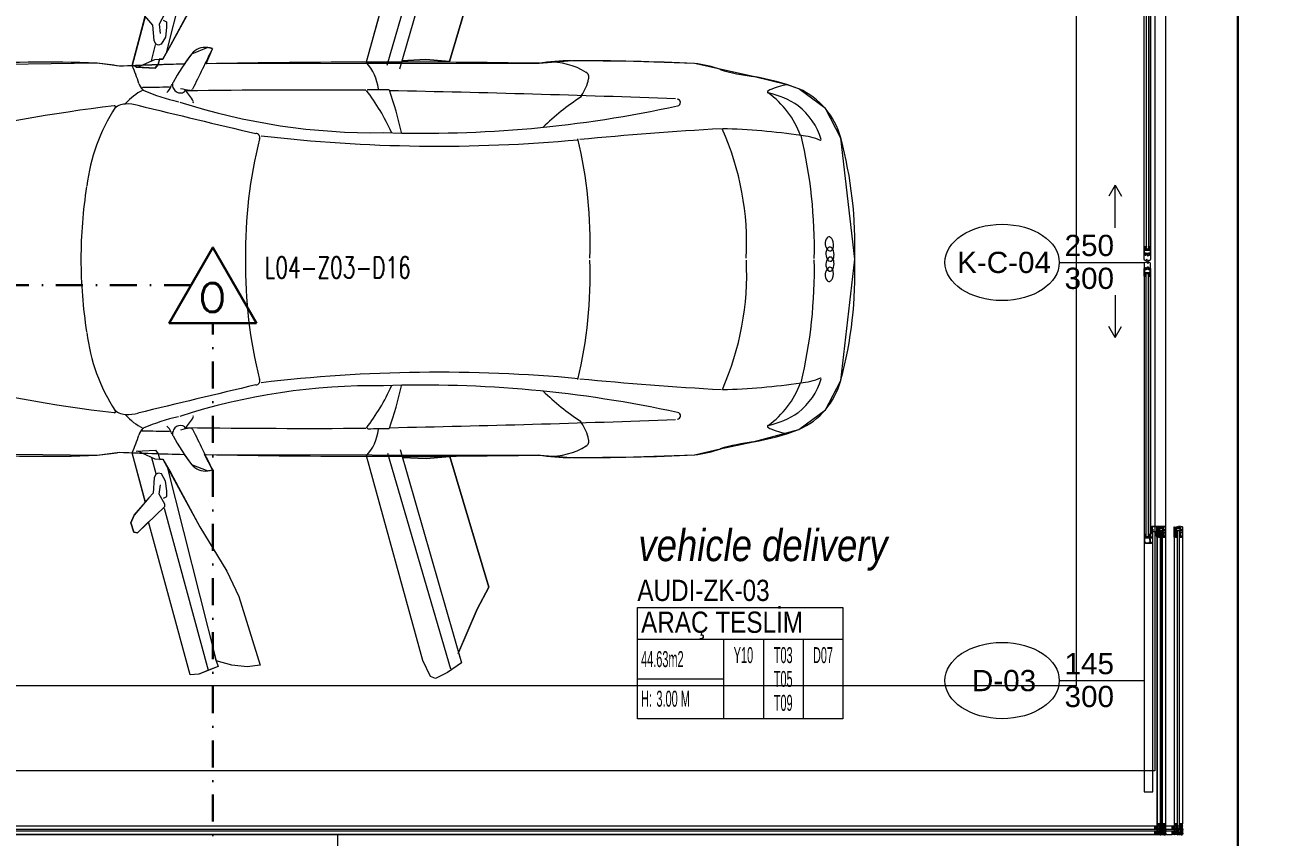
# Model space of a CAD drawing. Extents: x -1133 to 23780, y -1311 to 8245.
# Drawn here: x 1427 to 2016, y 1354 to 1736 of the extents above; entities that cross this region are included whole.
import ezdxf
from ezdxf.enums import TextEntityAlignment as Align

# ---------------------------------------------------------------- set-up
doc = ezdxf.new("R2010")
doc.units = 0
doc.header["$MEASUREMENT"] = 0
for name, pattern in [('DASHDOT', [25.4, 12.7, -6.35, 0, -6.35]), ('DOT2', [0.125, 0, -0.125]), ('HIDDEN', [0.375, 0.25, -0.125])]:
    doc.linetypes.add(name, pattern=pattern)
doc.layers.get('0').update_dxf_attribs({"color": 9, "lineweight": 9})
for name, color, linetype, lineweight in [('0 @ 1', 9, 'Continuous', 9), ('04', 9, 'Continuous', 9), ('06D', 9, 'Continuous', 9), ('10', 9, 'Continuous', 9), ('15', 9, 'Continuous', 9), ('20', 9, 'DOT2', 9), ('21', 9, 'Continuous', 9), ('22', 8, 'Continuous', 9), ('35', 9, 'Continuous', 9), ('40', 9, 'Continuous', 9), ('40B', 9, 'Continuous', 9), ('E-DEDEKTÖR NUMARALARI', 20, 'Continuous', 30), ('E-KABLO', 7, 'Continuous', 30), ('E-OPTİK DUMAN DEDEKTÖRÜ', 7, 'Continuous', 30)]:
    doc.layers.add(name, color=color, linetype=linetype, lineweight=lineweight)
doc.styles.add('Arial', font='arial.ttf', dxfattribs={"height": 2.5})
doc.styles.add('E-YAZI', font='txttw.shx')
doc.styles.add('MuuM_TEXT-ITALIC', font='ARIALNI.TTF')
doc.styles.add('MuuM_TEXT-STANDART', font='ARIALN.TTF')
pattern_1 = [(225, (-604.72494, -2171.82614), (-0.0883883476, 0.0883883476), []), (135, (-604.72494, -2171.82614), (0.0883883476, 0.0883883476), [])]

# ---------------------------------------------------------------- blocks, each defined once
blk = doc.blocks.new('0_doorno')
blk.add_lwpolyline([(4.5, 0), (12.5, 0)])
blk.add_ellipse((-0.89, 0), major_axis=(-5.39, 0), ratio=0.666667)
at = {"style": 'Arial'}
blk.add_attdef('YUKSEKLIK', text='', height=2, dxfattribs=at).set_placement((5, 12.3), align=Align.TOP_LEFT)
blk.add_attdef('KAPINO', text='', height=2, dxfattribs=at).set_placement((0, 0), align=Align.MIDDLE)
blk.add_attdef('GENISLIK', text='', height=2, dxfattribs=at).set_placement((5, -3.79), align=Align.BOTTOM_LEFT)
blk = doc.blocks.new('Group-321-1')
at = {"lineweight": 0}
for p, q in [((384783.0404, 69371.037), (384783.0455, 69371.0295)), ((384784.4115, 69370.3332), (384784.4025, 69370.333))]:
    blk.add_line(p, q, dxfattribs=at)
blk.add_lwpolyline([(384783.2058, 69367.6663), (384783.5053, 69368.2326), (384783.5403, 69368.3322), (384783.689, 69368.5997), (384783.7466, 69368.6084), (384783.8084, 69368.6626), (384783.8147, 69368.6844), (384783.7337, 69368.6844), (384784.4562, 69370.087), (384784.5363, 69370.2162), (384784.6671, 69370.4777), (384784.7897, 69370.7386), (384784.8195, 69370.8587), (384784.8615, 69371.012), (384784.9078, 69371.2302), (384784.8821, 69371.3838), (384784.7923, 69371.511), (384784.3139, 69371.8312), (384783.7777, 69372.0326), (384783.6197, 69372.0318), (384783.48, 69371.9631), (384783.4374, 69371.9222), (384783.3299, 69371.7988), (384783.1493, 69371.5806), (384783.0089, 69371.3289), (384782.8745, 69371.074), (384782.8143, 69370.9298), (384782.099, 69369.5315), (384782.0492, 69369.5901), (384782.0346, 69369.5732), (384782.0266, 69369.4913), (384782.053, 69369.4394), (384781.9224, 69369.1627), (384781.8618, 69369.0762), (384781.5727, 69368.4935)], dxfattribs=at)
for centre, radius, start, end in [((384783.7002, 69371.6914), 0.3498, 77.58661, 129.02756), ((384783.3657, 69370.1215), 1.955, 60.96601, 77.834), ((384784.32, 69371.0452), 1.2443, 132.46554, 142.72442), ((384783.6803, 69371.6404), 0.3125, 79.03531, 114.67967), ((384783.8912, 69371.7489), 0.2436, 127.28492, 150.48206), ((384783.7369, 69371.9408), 0.00701, 14.30738, 65.78767), ((384783.7203, 69371.8273), 0.2984, 161.30494, 177.7436), ((384783.7432, 69371.5713), 0.4025, 118.72004, 140.78477), ((384783.5084, 69371.8411), 0.0862, 181.34596, 189.63974), ((384783.4275, 69371.8281), 0.00442, 198.85042, 328.86273), ((384783.624, 69371.4545), 0.4181, 82.50821, 117.47814), ((384786.16, 69370.0997), 3.0479, 144.45126, 151.44152), ((384783.1339, 69369.6371), 2.3005, 61.70075, 76.26458), ((384783.4781, 69370.0639), 1.955, 47.82213, 64.69011), ((384782.5383, 69372.3373), 0.9575, 316.21857, 325.7418), ((384784.1759, 69371.7659), 0.0116, 115.48588, 202.83845), ((384784.2048, 69371.7798), 0.0437, 204.93665, 291.60104), ((384784.1827, 69371.7527), 0.0264, 86.25131, 116.60003), ((384784.1802, 69371.7174), 0.0619, 44.04057, 86.06863), ((384784.219, 69371.7483), 0.0101, 111.92831, 196.76289), ((384784.245, 69371.7546), 0.0368, 193.51549, 249.2754), ((384784.2267, 69371.7313), 0.0287, 93.47089, 113.70035), ((384784.2157, 69371.751), 0.0129, 292.51497, 43.91301), ((384784.2218, 69371.692), 0.0681, 58.34095, 87.30825), ((384784.2513, 69371.7608), 0.045, 244.61072, 282.68217), ((384784.2665, 69371.7271), 0.0153, 157.39591, 204.46469), ((384784.264, 69371.7268), 0.0131, 105.23805, 152.09254), ((384784.2938, 69371.739), 0.045, 202.97395, 241.04541), ((384784.2396, 69371.7211), 0.0339, 22.28966, 58.16625), ((384784.2575, 69371.7317), 0.0153, 281.19144, 328.26022), ((384784.2684, 69371.7064), 0.0339, 67.48988, 103.36647), ((384784.2588, 69371.7295), 0.0131, 333.56358, 20.41807), ((384784.2551, 69371.6749), 0.0681, 38.34788, 67.31518), ((384784.3065, 69371.7044), 0.0129, 81.74311, 193.14115), ((384784.3025, 69371.7054), 0.0101, 288.89324, 13.72781), ((384784.2842, 69371.7018), 0.0287, 11.95578, 32.18524), ((384784.2999, 69371.6559), 0.0619, 39.58749, 81.61555), ((384783.6081, 69371.2726), 0.5525, 133.02369, 146.12278), ((384783.2195, 69369.5931), 2.3005, 49.39154, 63.95538), ((384784.2924, 69371.7303), 0.0368, 236.38072, 292.14064), ((384784.3363, 69371.7123), 0.0437, 194.05509, 280.71948), ((384784.3419, 69371.6807), 0.0116, 282.81768, 10.17024), ((384784.3272, 69371.6786), 0.0264, 9.05609, 39.40481), ((384793.5272, 69365.622), 11.9668, 150.13727, 152.89723), ((384800.1056, 69364.1963), 18.1799, 156.13496, 158.24111), ((384783.405, 69370.2154), 1.343, 60.01739, 86.68797), ((384784.5586, 69371.2508), 0.3498, 356.62857, 48.06952), ((384865.0479, 69325.7189), 93.6961, 150.803073, 151.627747), ((384777.8715, 69372.8535), 5.6052, 330.89441, 345.16435), ((384783.2749, 69371.4236), 0.0159, 339.0039, 150.39832), ((384784.4941, 69371.4395), 0.2436, 335.17406, 358.37121), ((384784.7399, 69371.4259), 0.00701, 59.86846, 111.34875), ((384784.5288, 69371.2049), 0.3125, 10.97646, 46.62082), ((384783.5314, 69370.1506), 1.343, 38.96815, 65.63874), ((384781.8315, 69372.3216), 3.0479, 334.21461, 341.20486), ((384784.4106, 69371.0507), 0.4181, 8.17799, 43.14791), ((384784.436, 69371.2157), 0.4025, 344.87136, 6.93609), ((384784.6574, 69371.3463), 0.2984, 307.91253, 324.35119), ((384783.6723, 69371.3777), 1.2443, 342.93171, 353.19059), ((384783.7734, 69370.6126), 1.0105, 153.06948, 161.91859), ((384783.1168, 69370.8333), 0.3186, 120.97289, 155.47556), ((384782.9706, 69371.0742), 0.0369, 91.80001, 120.34392), ((384782.963, 69371.0791), 0.0326, 45.48642, 78.55436), ((384782.8486, 69370.9332), 0.2179, 28.76175, 50.98475), ((384784.8286, 69371.1089), 0.00442, 156.7934, 286.8057), ((384784.7921, 69371.1821), 0.0862, 296.01639, 304.31017), ((384784.1506, 69371.1377), 1.1104, 185.59299, 197.27063), ((384785.7608, 69370.6832), 0.9575, 159.91432, 169.43756), ((384768.9056, 69380.2116), 18.1799, 327.41502, 329.52117), ((384822.9409, 69349.5203), 45.4809, 151.91783, 153.89663), ((384776.6075, 69373.5829), 7.1236, 326.0794, 338.11644), ((384782.7341, 69368.9325), 2.0531, 60.68217, 76.50321), ((384784.272, 69370.9318), 0.5525, 339.53334, 352.63243), ((384784.589, 69370.7491), 0.0159, 335.25781, 146.65222), ((384782.8801, 69368.8575), 2.0531, 49.15292, 64.97396), ((384788.9005, 69367.1922), 5.6052, 140.49177, 154.76171), ((384699.7855, 69410.5499), 93.6961, 334.028379, 334.853054), ((384773.8988, 69375.6976), 11.9668, 332.7589, 335.51885), ((384790.2301, 69366.5903), 7.1236, 147.53968, 159.57673), ((384783.8462, 69371.294), 1.1104, 288.38549, 300.06314), ((384784.4389, 69370.1168), 0.2179, 74.67138, 96.89437), ((384784.2014, 69370.2765), 0.3186, 330.18057, 4.68324), ((384784.4908, 69370.2948), 0.0326, 47.10176, 80.1697), ((384784.4824, 69370.2982), 0.0369, 5.3122, 33.85612), ((384825.273, 69347.607), 48.3027, 152.0551, 152.17195), ((384782.4028, 69368.6925), 1.5636, 74.98539, 82.5895), ((384782.4965, 69369.975), 0.2388, 70.63493, 104.39061), ((384783.6393, 69370.6814), 1.0105, 323.73754, 332.58665), ((384821.1879, 69350.0129), 43.565, 152.47687, 153.59071), ((384780.1046, 69371.4451), 2.9727, 314.88555, 333.67662), ((384782.7293, 69369.2079), 0.9545, 86.6279, 100.51602), ((384782.5618, 69370.1533), 0.00585, 151.78048, 223.89891), ((384743.6698, 69390.211), 45.4809, 331.7595, 333.7383), ((384782.8782, 69368.4484), 1.5636, 43.06662, 50.67073), ((384782.1495, 69369.4974), 0.1377, 137.16643, 146.60216), ((384967.4628, 69508.0027), 231.379, 216.741616, 216.794011), ((384678.7517, 69458.2208), 136.4506, 319.252602, 319.492588), ((384782.5149, 69369.582), 0.0186, 41.38587, 155.31615), ((384783.958, 69371.212), 2.1585, 228.54216, 243.72242), ((384783.1066, 69369.0142), 0.9545, 25.14011, 39.02822), ((384782.0988, 69369.5256), 0.08, 143.47187, 205.34832), ((384786.4545, 69368.1856), 2.9727, 151.97951, 170.77058), ((384782.9196, 69369.9112), 0.9868, 205.18196, 214.47771), ((384740.7557, 69390.9906), 48.3027, 333.48418, 333.60103), ((384783.8657, 69369.2721), 0.2388, 21.26552, 55.0212), ((384795.1786, 69363.075), 14.5872, 154.13193, 155.3338), ((384781.9661, 69369.5433), 0.2494, 316.34844, 326.72021), ((384782.1667, 69369.4142), 0.0112, 312.85989, 34.81051), ((384745.0919, 69389.0738), 43.565, 332.06542, 333.17925), ((384783.9724, 69369.4292), 0.00585, 261.75721, 333.87565), ((384782.1239, 69369.3634), 0.0209, 210.13375, 261.90105), ((384782.1321, 69369.3799), 0.0386, 287.17105, 347.53678), ((384782.1506, 69369.3741), 0.0194, 352.1473, 47.07927), ((384782.2653, 69368.9144), 0.4843, 94.43281, 101.94441), ((384782.228, 69369.389), 0.00831, 38.23228, 92.03083), ((384791.1445, 69364.8055), 10.0957, 153.3898, 154.10666), ((384781.4441, 69369.9694), 0.9862, 309.91617, 319.86311), ((384782.122, 69369.3451), 0.00941, 178.27039, 230.32072), ((384782.0852, 69369.2999), 0.0489, 5.77906, 50.98927), ((384782.1316, 69369.3958), 0.0541, 258.6932, 282.71565), ((384784.0189, 69371.1807), 2.1585, 241.9337, 257.11397), ((384781.8012, 69367.5574), 1.667, 81.88637, 84.9423), ((384782.0501, 69369.2603), 0.0543, 255.44862, 293.85951), ((384782.0653, 69369.2123), 0.00351, 147.65254, 275.80128), ((384782.3152, 69369.2019), 0.2415, 178.31118, 202.80165), ((384782.0803, 69369.2075), 0.00659, 121.6403, 166.77146), ((384783.0277, 69368.3243), 1.3873, 142.81626, 147.17964), ((384782.2724, 69369.0259), 0.196, 137.86982, 155.43476), ((384787.0532, 69366.1374), 5.9654, 150.48594, 156.73647), ((384789.1281, 69366.4456), 7.5187, 159.68697, 166.35156), ((384782.0818, 69369.0554), 0.00481, 20.93843, 175.93169), ((384782.1584, 69369.074), 0.0723, 153.7582, 202.5543), ((384782.8576, 69369.5029), 0.8909, 210.02521, 235.56573), ((384783.5356, 69369.0581), 0.0186, 330.33998, 84.27025), ((384916.0429, 69336.4165), 136.4506, 166.163538, 166.403525), ((384783.6274, 69370.5018), 2.1511, 233.76937, 242.93532), ((384783.546, 69368.7124), 0.00831, 33.62529, 87.42384), ((384783.1387, 69368.4661), 0.4843, 23.71172, 31.22332), ((384784.4746, 69368.4138), 0.9862, 165.79302, 175.73995), ((384783.5945, 69368.6292), 0.0386, 138.11935, 198.48507), ((384783.5791, 69368.6408), 0.0194, 78.57685, 133.50883), ((384783.8241, 69368.5896), 0.2494, 158.93592, 169.30769), ((384783.6023, 69368.6773), 0.0112, 90.84562, 172.79624), ((384788.1969, 69600.0219), 231.379, 268.862115, 268.914511), ((384783.7323, 69368.6871), 0.08, 280.3078, 342.18425), ((384783.6798, 69368.7118), 0.1377, 339.05397, 348.48969), ((384783.6345, 69370.4982), 2.1511, 242.7208, 251.88675), ((384774.6241, 69373.2856), 10.0957, 331.54946, 332.26633), ((384783.5569, 69368.5444), 0.0489, 74.66686, 119.87707), ((384770.8666, 69375.5547), 14.5872, 330.32233, 331.52419), ((384783.6078, 69368.6381), 0.0541, 202.94048, 226.96292), ((384783.5722, 69368.6007), 0.00941, 255.33541, 307.38574), ((384783.5859, 69368.613), 0.0209, 223.75508, 275.52238), ((384783.5672, 69369.5788), 0.9868, 271.17841, 280.47417), ((384783.2251, 69368.5368), 0.196, 330.22137, 347.7863), ((384783.3432, 69368.6743), 0.2415, 282.85447, 307.34495), ((384783.4846, 69368.4866), 0.00659, 318.88467, 4.01582), ((384783.5452, 69368.4928), 0.0543, 191.79662, 230.20751), ((384783.4973, 69368.4773), 0.00351, 209.85485, 338.00359), ((384783.2716, 69369.2904), 0.8909, 250.0904, 275.63091), ((384783.3307, 69368.4723), 0.0723, 283.10183, 331.89793), ((384782.3066, 69367.2979), 1.667, 40.71383, 43.76976), ((384777.1322, 69372.6032), 7.5187, 319.30457, 325.96916), ((384783.3602, 69368.3991), 0.00481, 309.72444, 104.7177), ((384782.2148, 69368.7415), 1.3873, 338.47648, 342.83987), ((384778.0913, 69370.7376), 5.9654, 328.91966, 335.17019)]:
    blk.add_arc(centre, radius, start, end, dxfattribs=at)
blk = doc.blocks.new('Group-322-1')
for p, q in [((384781.331, 69370.2105), (384781.2966, 69370.1597)), ((384781.5743, 69369.9737), (384781.331, 69370.2105)), ((384781.2966, 69370.1597), (384781.2703, 69370.0916)), ((384781.2703, 69370.0916), (384781.2557, 69370.0172)), ((384781.1991, 69370.0045), (384781.1619, 69369.9731)), ((384781.2352, 69370.0373), (384781.1991, 69370.0045)), ((384781.784, 69369.4706), (384781.1997, 69370.004)), ((384781.2557, 69370.0172), (384781.2352, 69370.0373)), ((384781.9623, 69369.3941), (384781.2557, 69370.0169)), ((384781.2557, 69370.0169), (384781.2754, 69369.9991)), ((384781.1619, 69369.9731), (384781.1407, 69369.9383)), ((384781.1407, 69369.9383), (384781.6919, 69369.4347)), ((384781.6545, 69369.8691), (384781.5743, 69369.9737)), ((384781.7823, 69369.6607), (384781.6545, 69369.8691)), ((384781.9441, 69369.4245), (384781.7823, 69369.6607)), ((384781.6228, 69369.4109), (384781.7921, 69369.4695)), ((384781.7921, 69369.4695), (384781.8013, 69369.4647)), ((384781.6183, 69369.395), (384781.6228, 69369.4109)), ((384781.8013, 69369.4647), (384781.8317, 69369.4193)), ((384781.8241, 69369.4453), (384781.8377, 69369.4563)), ((384781.8317, 69369.4193), (384781.8727, 69369.4049)), ((384781.8377, 69369.4563), (384781.862, 69369.4435)), ((384781.862, 69369.4435), (384781.8993, 69369.4183)), ((384781.8993, 69369.4183), (384781.9205, 69369.3851)), ((384781.9863, 69369.3597), (384781.9441, 69369.4245)), ((384781.6494, 69369.3621), (384781.6183, 69369.395)), ((384781.6889, 69369.3595), (384781.6494, 69369.3621)), ((384781.7937, 69369.3845), (384781.6889, 69369.3595)), ((384781.7664, 69369.3807), (384781.9464, 69369.2177)), ((384781.8226, 69369.3912), (384781.7937, 69369.3845)), ((384781.8894, 69369.3631), (384781.8226, 69369.3912)), ((384781.9084, 69369.3622), (384781.8894, 69369.3631)), ((384781.9175, 69369.372), (384781.9084, 69369.3622)), ((384781.9692, 69369.3081), (384781.9114, 69369.3606)), ((384781.9205, 69369.3851), (384781.9175, 69369.372)), ((384781.97, 69369.3257), (384781.9863, 69369.3597)), ((384781.9978, 69369.329), (384781.9767, 69369.3483)), ((384781.9625, 69369.2298), (384782.008, 69369.3088)), ((384781.9659, 69369.2362), (384781.97, 69369.3257)), ((384782.008, 69369.3088), (384781.9978, 69369.329))]:
    blk.add_line(p, q)
blk.add_lwpolyline([(384781.331, 69370.2105), (384781.5743, 69369.9737), (384781.6545, 69369.8691), (384781.7823, 69369.6607), (384781.9441, 69369.4245), (384781.9863, 69369.3597), (384781.9796, 69369.3457), (384781.9978, 69369.329), (384782.008, 69369.3088), (384781.9659, 69369.2362), (384781.9464, 69369.2177), (384781.7687, 69369.3785), (384781.6889, 69369.3595), (384781.6494, 69369.3621), (384781.6183, 69369.395), (384781.6228, 69369.4109), (384781.6919, 69369.4347), (384781.1407, 69369.9383), (384781.1619, 69369.9731), (384781.1991, 69370.0045), (384781.2352, 69370.0373), (384781.2557, 69370.0169), (384781.2703, 69370.0916), (384781.2966, 69370.1597)], close=True)
blk = doc.blocks.new('Group-323-1')
for p, q in [((384784.0265, 69368.5095), (384784.2703, 69368.527)), ((384784.2703, 69368.527), (384784.4021, 69368.5228)), ((384783.5713, 69368.4048), (384783.609, 69368.4878)), ((384783.5745, 69368.4113), (384783.6449, 69368.4667)), ((384783.609, 69368.4878), (384783.6313, 69368.4913)), ((384783.6313, 69368.4913), (384783.6593, 69368.4854)), ((384783.6449, 69368.4667), (384783.663, 69368.4998)), ((384783.663, 69368.4998), (384783.7403, 69368.5033)), ((384783.7049, 69368.5004), (384784.6228, 69368.2891)), ((384783.7403, 69368.5033), (384784.0265, 69368.5095)), ((384784.4021, 69368.5228), (384784.7363, 69368.4631)), ((384783.631, 69368.4558), (384783.7074, 69368.4395)), ((384783.7131, 69368.4511), (384783.7105, 69368.438)), ((384783.7105, 69368.438), (384783.7223, 69368.4231)), ((384783.7219, 69368.4612), (384783.7131, 69368.4511)), ((384783.7613, 69368.4632), (384783.7219, 69368.4612)), ((384783.7223, 69368.4231), (384783.784, 69368.3851)), ((384783.8035, 69368.4477), (384783.7613, 69368.4632)), ((384783.8016, 69368.4089), (384783.766, 69368.4339)), ((384783.8561, 69368.4106), (384783.8016, 69368.4089)), ((384783.8281, 69368.4354), (384783.8035, 69368.4477)), ((384783.8271, 69368.4179), (384783.8281, 69368.4354)), ((384783.8654, 69368.406), (384783.8561, 69368.4106)), ((384783.9165, 69368.2343), (384783.8654, 69368.406)), ((384784.715, 69368.4056), (384784.6751, 69368.3445)), ((384784.7363, 69368.4631), (384784.715, 69368.4056)), ((384783.8082, 69368.3333), (384783.5708, 69368.3847)), ((384783.784, 69368.3851), (384783.7954, 69368.3578)), ((384783.7954, 69368.3578), (384783.8361, 69368.258)), ((384783.871, 69368.4001), (384784.645, 69368.2361)), ((384784.626, 69368.1499), (384783.8955, 69368.3044)), ((384784.6228, 69368.2891), (384784.5969, 69368.2948)), ((384784.6751, 69368.3445), (384784.6231, 69368.2893)), ((384784.6231, 69368.2893), (384784.6514, 69368.2844)), ((384783.8361, 69368.258), (384783.8613, 69368.2275)), ((384783.9062, 69368.2214), (384783.9165, 69368.2343)), ((384784.6458, 69368.2359), (384784.642, 69368.1874)), ((384784.6514, 69368.2844), (384784.6458, 69368.2359)), ((384783.8613, 69368.2275), (384783.9062, 69368.2214)), ((384784.642, 69368.1874), (384784.626, 69368.1499))]:
    blk.add_line(p, q)
blk.add_lwpolyline([(384783.6295, 69368.491), (384783.6556, 69368.4862), (384783.663, 69368.4998), (384784.0265, 69368.5095), (384784.2703, 69368.527), (384784.4021, 69368.5228), (384784.7363, 69368.4631), (384784.715, 69368.4056), (384784.6751, 69368.3445), (384784.6228, 69368.2891), (384784.6514, 69368.2844), (384784.642, 69368.1874), (384784.626, 69368.1499), (384783.8955, 69368.3044), (384783.9165, 69368.2343), (384783.9062, 69368.2214), (384783.8613, 69368.2275), (384783.8361, 69368.258), (384783.8051, 69368.334), (384783.5708, 69368.3847)], close=True)
blk = doc.blocks.new('Group-324-1')
for p, q in [((384781.7031, 69371.0121), (384781.6524, 69370.9735)), ((384781.7733, 69371.0498), (384781.7031, 69371.0121)), ((384782.4941, 69370.2883), (384781.7252, 69371.016)), ((384782.5366, 69370.3335), (384781.7733, 69371.0498)), ((384781.8057, 69371.015), (384782.0321, 69370.9999)), ((384782.0321, 69370.9999), (384782.1497, 69371.0007)), ((384782.1497, 69371.0007), (384782.6141, 69370.5571)), ((384781.6524, 69370.9735), (384781.6499, 69370.9499)), ((384781.6499, 69370.9499), (384781.7011, 69370.8824)), ((384781.7011, 69370.8824), (384782.4371, 69370.2063)), ((384782.6141, 69370.5571), (384782.5545, 69370.4624)), ((384782.5545, 69370.4624), (384782.5076, 69370.3596))]:
    blk.add_line(p, q)
blk.add_lwpolyline([(384782.6141, 69370.5571), (384782.1497, 69371.0007), (384782.0321, 69370.9999), (384781.8107, 69371.0146), (384781.7733, 69371.0498), (384781.7031, 69371.0121), (384781.6524, 69370.9735), (384781.6499, 69370.9499), (384781.7011, 69370.8824), (384782.4371, 69370.2063), (384782.5131, 69370.3555), (384782.5079, 69370.3604), (384782.5545, 69370.4624)], close=True)
blk = doc.blocks.new('Group-325-1')
for p, q in [((384784.2699, 69369.7089), (384784.2277, 69369.6053)), ((384784.901, 69369.5901), (384784.2699, 69369.7089)), ((384784.2277, 69369.6053), (384784.1715, 69369.5072)), ((384784.9688, 69369.494), (384784.901, 69369.5901)), ((384784.1334, 69369.5156), (384785.1602, 69369.3127)), ((384785.1131, 69369.3188), (384784.9688, 69369.494)), ((384784.1214, 69369.4547), (384785.1608, 69369.254)), ((384785.0663, 69369.1565), (384784.0879, 69369.3606)), ((384785.1602, 69369.3127), (384785.1706, 69369.2337)), ((384785.1706, 69369.2337), (384785.1687, 69369.1701)), ((384785.151, 69369.1543), (384785.0663, 69369.1565)), ((384785.1687, 69369.1701), (384785.151, 69369.1543))]:
    blk.add_line(p, q)
blk.add_lwpolyline([(384784.2699, 69369.7089), (384784.901, 69369.5901), (384784.9688, 69369.494), (384785.1099, 69369.3227), (384785.1602, 69369.3127), (384785.1706, 69369.2337), (384785.1687, 69369.1701), (384785.151, 69369.1543), (384785.0663, 69369.1565), (384784.0879, 69369.3606), (384784.1366, 69369.4517), (384784.166, 69369.5091), (384784.1719, 69369.508), (384784.2277, 69369.6053)], close=True)
blk = doc.blocks.new('p-audi_arac')
at = {"layer": '06D', "lineweight": 0, "flags": 128}
blk.add_lwpolyline([(695.6, 0.8), (-4.4, 0.8), (-4.4, 400.8), (695.6, 400.8)], close=True, dxfattribs=at)
at = {"layer": '04', "xscale": 99.99999999999999, "yscale": 99.99999999999999, "zscale": 99.99999999999999, "rotation": 117.1763778173343}
for name in ['Group-321-1', 'Group-323-1', 'Group-325-1', 'Group-324-1', 'Group-322-1']:
    blk.add_blockref(name, (23745751.03, -31061967.79), dxfattribs=at)
blk = doc.blocks.new('0_roomno2')
blk.add_lwpolyline([(19.38, -10.5), (0, -10.5), (0, 0), (19.38, 0)], close=True)
for points in [[(0, -3), (19.38, -3)], [(8.12, -3), (8.12, -10.5)], [(11.88, -3), (11.88, -10.5)], [(15.62, -3), (15.62, -10.5)], [(0, -6.75), (8.12, -6.75)]]:
    blk.add_lwpolyline(points)
at = {"style": 'MuuM_TEXT-STANDART', "width": 0.6}
blk.add_text('H:', height=1.5, dxfattribs=at).set_placement((0.35, -8.61), align=Align.MIDDLE_LEFT)
at = {"style": 'Arial'}
blk.add_attdef('ODANO', (0, 1.17), '', height=2, dxfattribs=at)
blk.add_attdef('MEKANADI', text='', height=2, dxfattribs=at).set_placement((0.35, -3), align=Align.BOTTOM_LEFT)
at = {"style": 'MuuM_TEXT-STANDART', "width": 0.6}
for tag, p in [('M2', (0.35, -4.88)), ('TEMIZTAVANYUKSEKLIGI', (1.8, -8.61))]:
    blk.add_attdef(tag, text='', height=1.5, dxfattribs=at).set_placement(p, align=Align.MIDDLE_LEFT)
for tag, p in [('YER01', (10, -4.5)), ('TAVAN01', (13.75, -4.5)), ('DUVAR01', (17.5, -4.5)), ('YER02', (10, -6.75)), ('TAVAN02', (13.75, -6.75)), ('DUVAR02', (17.5, -6.75)), ('YER03', (10, -9)), ('TAVAN03', (13.75, -9)), ('DUVAR03', (17.5, -9))]:
    blk.add_attdef(tag, text='', height=1.5, dxfattribs=at).set_placement(p, align=Align.MIDDLE_CENTER)
blk = doc.blocks.new('0_arrow4')
for points in [[(-100, 0), (0, 0)], [(0, 0), (-26, 15)], [(0, 0), (-26, -15)]]:
    blk.add_lwpolyline(points)
blk = doc.blocks.new('HHIMA10-IZQUIERDA$0$JUHI08')
blk.add_lwpolyline([(27, 9.7, -0.414214), (26.8, 9.5), (26, 9.5), (26, 8.5), (27, 8.5), (26, 6), (26, 0), (23.5, -2.5), (22, -2.5), (21.5, -3), (21, -2.5), (20.5, -2.5), (20, -3), (19.5, -2.5), (19, -2.5), (18.5, -3), (18, -2.5), (17.5, -2.5), (17, -3), (16.5, -2.5), (14.3, -2.5, -0.377964), (11.7, -2.5), (7.5, -2.5), (7, -3), (6.5, -2.5), (2.5, -2.5), (0, 0), (0, 6), (-1, 8.5), (0, 8.5), (0, 9.5), (-0.8, 9.5, -0.414214), (-1, 9.7), (-1, 9.9, -0.339454), (0.1, 11.4), (7.1, 13.5, -1), (7.5, 12.1), (7.1, 12, 0.330788), (5, 9.2), (5, 7.5), (6.9, 5.6, -1), (6.2, 5), (5, 6.2), (5, 3.5), (6.9, 1.6, -1), (6.2, 1), (5, 2.2), (5, -1), (11.7, -1, 0.377964), (14.3, -1), (21, -1), (21, 2.2), (19.8, 1, -1), (19.1, 1.6), (21, 3.5), (21, 6.2), (19.8, 5, -1), (19.1, 5.6), (21, 7.5), (21, 9.2, 0.330788), (18.9, 12), (18.5, 12.1, -1), (18.9, 13.5), (25.9, 11.4, -0.339454), (27, 9.9)], format="xyb", close=True)
for points in [[(3.5, 8), (3.5, 11), (1.5, 10.5), (1.5, 8)], [(3.5, 3.8), (3.5, 6.8), (1.5, 6.8), (1.5, 3.8)], [(2.5, -0.5), (3.5, -0.5), (3.5, 2.5), (1.5, 2.5), (1.5, 0.5)], [(22.5, 11), (22.5, 8), (24.5, 8), (24.5, 10.5)], [(22.5, 6.8), (22.5, 3.8), (24.5, 3.8), (24.5, 6.8)], [(24.5, 0.5), (23.5, -0.5), (22.5, -0.5), (22.5, 2.5), (24.5, 2.5)]]:
    blk.add_lwpolyline(points, close=True)
blk = doc.blocks.new('p-kapı-kayar-2')
for p, q in [((1.09, -137.76), (1.09, -137.35)), ((1.09, -259.26), (1.72, -259.35)), ((1.72, -259.56), (1.09, -259.67))]:
    blk.add_line(p, q)
at = {"ltscale": 1000}
blk.add_lwpolyline([(0.94, -4.8), (0.94, -131.73, -0.365977), (0.44, -132.33), (0.44, -132.25), (0.05, -132.25), (-0.31, -132.71), (-0.36, -132.72), (-0.39, -132.69), (-0.44, -132.63, -0.068877), (-0.57, -132.18, -0.025103), (-0.6, -131.89, 0.44249), (-0.78, -131.79), (-0.85, -131.81), (-1.03, -131.95), (-1.13, -132.16), (-1.16, -132.3), (-1.31, -132.3), (-1.54, -132.25), (-1.56, -132.25), (-1.56, -132.33, -0.365977), (-2.06, -131.73), (-2.06, -3.1, -0.414214)], format="xyb", dxfattribs=at)
for points in [[(-1.9, -127.18), (-1.9, -126.78, -0.414214), (-1.85, -126.73), (-1.75, -126.73), (-1.75, -126.63, 0.414214), (-1.85, -126.53), (-1.9, -126.53), (-1.9, -126.08, -0.414214), (-1.85, -126.03), (-1.75, -126.03), (-1.75, -125.93, 0.414214), (-1.85, -125.83), (-2.05, -125.83), (-2.05, -129.23, 0.365977), (-1.55, -129.83), (-1.55, -129.43), (-1.28, -129.43, 0.414214), (-1.22, -129.38), (-1.22, -129.33, 0.414214), (-1.28, -129.28), (-1.4, -129.28), (-1.4, -128.98), (-1.1, -128.98, 0.414214), (-1.05, -128.93), (-1.05, -128.88, 0.414214), (-1.1, -128.83), (-1.25, -128.83), (-1.28, -128.86), (-1.31, -128.83), (-1.45, -128.83, 0.414214), (-1.55, -128.93), (-1.55, -129.23, -0.414214), (-1.6, -129.28, 0.414214), (-1.7, -129.38), (-1.7, -129.41, -0.760399), (-1.79, -129.44, -0.136106), (-1.85, -129.23), (-1.85, -127.58, -0.414214), (-1.75, -127.48), (0.65, -127.48, -0.414214), (0.75, -127.58), (0.75, -129.23, -0.136106), (0.69, -129.44, -0.760399), (0.6, -129.41), (0.6, -129.38, 0.414214), (0.5, -129.28, -0.414214), (0.45, -129.23), (0.45, -128.93, 0.414214), (0.35, -128.83), (0, -128.83, 0.414214), (-0.05, -128.88), (-0.05, -128.93, 0.414214), (0, -128.98), (0.3, -128.98), (0.3, -129.28), (0.17, -129.28, 0.414214), (0.12, -129.33), (0.12, -129.38, 0.414214), (0.17, -129.43), (0.45, -129.43), (0.45, -129.83, 0.365977), (0.95, -129.23), (0.95, -125.83), (0.75, -125.83, 0.414214), (0.65, -125.93), (0.65, -126.03), (0.75, -126.03, -0.414214), (0.8, -126.08), (0.8, -126.53), (0.75, -126.53, 0.414214), (0.65, -126.63), (0.65, -126.73), (0.75, -126.73, -0.414214), (0.8, -126.78), (0.8, -127.18, -0.414214), (0.75, -127.23), (-1.85, -127.23, -0.414214)], [(0.94, -133.69, 0.365977), (0.44, -133.1), (0.41, -133.18), (0.19, -133.13), (0.03, -133.13), (-0.06, -133.41), (-0.09, -133.48), (-0.28, -133.62, -0.207783), (-0.5, -133.59, -0.31764), (-0.53, -133.54), (-0.55, -133.25), (-0.63, -132.94), (-0.69, -132.79), (-0.74, -132.74), (-0.77, -132.71), (-0.82, -132.72), (-1.18, -133.18), (-1.54, -133.18), (-1.56, -133.1, 0.365977), (-2.06, -133.69), (-2.06, -262.33, 0.414214), (-1.46, -262.93), (-0.61, -262.93), (-0.56, -262.88), (-0.51, -262.93), (0.49, -262.93), (0.54, -262.88), (0.59, -262.93), (1.44, -262.93, 0.414214), (2.04, -262.33), (2.04, -260.4, 1), (1.89, -260.4), (1.89, -262.33), (1.86, -262.48), (1.64, -262.48, 1), (1.64, -262.58), (1.76, -262.58, -0.63755), (1.78, -262.62, -0.465478), (1.78, -262.62, -0.221337), (1.44, -262.78), (1.04, -262.78, -1), (1.04, -262.58), (1.09, -262.58, 1), (1.09, -262.48), (1.04, -262.48, -0.414214), (0.94, -262.38), (0.94, -133.69)], [(-1.9, -138.25), (-1.9, -138.65, 0.414214), (-1.85, -138.7), (-1.75, -138.7), (-1.75, -138.8, -0.414214), (-1.85, -138.9), (-1.9, -138.9), (-1.9, -139.35, 0.414214), (-1.85, -139.4), (-1.75, -139.4), (-1.75, -139.5, -0.414214), (-1.85, -139.6), (-2.05, -139.6), (-2.05, -136.19, -0.365977), (-1.55, -135.6), (-1.55, -136), (-1.28, -136, -0.414214), (-1.22, -136.05), (-1.22, -136.1, -0.414214), (-1.28, -136.15), (-1.4, -136.15), (-1.4, -136.45), (-1.1, -136.45, -0.414214), (-1.05, -136.5), (-1.05, -136.55, -0.414214), (-1.1, -136.6), (-1.25, -136.6), (-1.28, -136.57), (-1.31, -136.6), (-1.45, -136.6, -0.414214), (-1.55, -136.5), (-1.55, -136.2, 0.414214), (-1.6, -136.15, -0.414214), (-1.7, -136.05), (-1.7, -136.01, 0.760399), (-1.79, -135.99, 0.136106), (-1.85, -136.19), (-1.85, -137.85, 0.414214), (-1.75, -137.95), (0.65, -137.95, 0.414214), (0.75, -137.85), (0.75, -136.19, 0.136106), (0.69, -135.99, 0.760399), (0.6, -136.01), (0.6, -136.05, -0.414214), (0.5, -136.15, 0.414214), (0.45, -136.2), (0.45, -136.5, -0.414214), (0.35, -136.6), (0, -136.6, -0.414214), (-0.05, -136.55), (-0.05, -136.5, -0.414214), (0, -136.45), (0.3, -136.45), (0.3, -136.15), (0.17, -136.15, -0.414214), (0.12, -136.1), (0.12, -136.05, -0.414214), (0.17, -136), (0.45, -136), (0.45, -135.6, -0.365977), (0.95, -136.19), (0.95, -139.6), (0.75, -139.6, -0.414214), (0.65, -139.5), (0.65, -139.4), (0.75, -139.4, 0.414214), (0.8, -139.35), (0.8, -138.9), (0.75, -138.9, -0.414214), (0.65, -138.8), (0.65, -138.7), (0.75, -138.7, 0.414214), (0.8, -138.65), (0.8, -138.25, 0.414214), (0.75, -138.2), (-1.85, -138.2, 0.414214)], [(-1.85, -261.43), (-2.05, -261.43), (-2.05, -264.83, 0.414214), (-1.45, -265.43), (-0.6, -265.43), (-0.55, -265.38), (-0.5, -265.43), (0.5, -265.43), (0.55, -265.38), (0.6, -265.43), (1.45, -265.43, 0.414214), (2.05, -264.83), (2.05, -262.9, 1), (1.9, -262.9), (1.9, -264.83, -0.085164), (1.87, -264.98), (1.65, -264.98, 1), (1.65, -265.08), (1.78, -265.08, -0.63755), (1.79, -265.12, -0.221337), (1.45, -265.28), (1.05, -265.28, -1), (1.05, -265.08), (1.1, -265.08, 1), (1.1, -264.98), (1.05, -264.98, -0.414214), (0.95, -264.88), (0.95, -263.68, 1), (0.85, -263.68), (0.85, -263.78, -1), (0.75, -263.78), (0.75, -263.43), (0.72, -263.4), (0.75, -263.37), (0.75, -263.03, -1), (0.85, -263.03), (0.85, -263.13, 1), (0.95, -263.13), (0.95, -261.43), (0.75, -261.43, 0.414214), (0.65, -261.53), (0.65, -261.63), (0.75, -261.63, -0.414214), (0.8, -261.68), (0.8, -262.13), (0.75, -262.13, 0.414214), (0.65, -262.23), (0.65, -262.33), (0.75, -262.33, -0.414214), (0.8, -262.38), (0.8, -262.78, -0.414214), (0.75, -262.83), (-1.85, -262.83, -0.414214), (-1.9, -262.78), (-1.9, -262.38, -0.414214), (-1.85, -262.33), (-1.75, -262.33), (-1.75, -262.23, 0.414214), (-1.85, -262.13), (-1.9, -262.13), (-1.9, -261.68, -0.414214), (-1.85, -261.63), (-1.75, -261.63), (-1.75, -261.53, 0.414214)], [(-1.76, -265.15, 0.196262), (-1.45, -265.28), (0.7, -265.28, 0.414214), (0.8, -265.18), (0.8, -265.08, 0.414214), (0.7, -264.98), (0.45, -264.98), (0.45, -264.83), (0.7, -264.83, 0.414214), (0.8, -264.73), (0.8, -264.03, 0.414214), (0.75, -263.98), (0.65, -263.98, -0.414214), (0.6, -263.93), (0.6, -263.08, 0.414214), (0.5, -262.98), (-1.8, -262.98, 0.414214), (-1.9, -263.08), (-1.9, -264.73, 0.414214), (-1.8, -264.83), (-1.55, -264.83), (-1.55, -264.98), (-1.69, -264.98, 0.671875)]]:
    blk.add_lwpolyline(points, format="xyb", close=True, dxfattribs=at)
for points in [[(-0.49, -129.99), (-0.46, -130.05), (-0.43, -130.13), (-0.38, -130.19), (-0.34, -130.22), (-0.29, -130.21), (0.06, -129.75), (0.42, -129.75), (0.42, -129.45), (0.06, -129.45), (0.06, -129.25), (0.25, -129.25), (0.25, -129.23), (0.25, -129.19), (0.05, -129), (-1.2, -129), (-1.4, -129.19), (-1.4, -129.23), (-1.4, -129.25), (-1.22, -129.25), (-1.22, -129.45), (-1.52, -129.45), (-1.52, -129.75), (-1.3, -129.8), (-1.14, -129.8), (-1.11, -129.66), (-1.06, -129.52), (-1.02, -129.45), (-0.93, -129.37), (-0.83, -129.31), (-0.76, -129.29), (-0.66, -129.3), (-0.61, -129.34), (-0.59, -129.39), (-0.56, -129.68), (-0.52, -129.88)], [(-0.49, -135.44), (-0.46, -135.38), (-0.43, -135.29), (-0.38, -135.24), (-0.34, -135.21), (-0.29, -135.22), (0.06, -135.68), (0.42, -135.68), (0.42, -135.98), (0.06, -135.98), (0.06, -136.18), (0.25, -136.18), (0.25, -136.2), (0.25, -136.24), (0.05, -136.43), (-1.2, -136.43), (-1.4, -136.24), (-1.4, -136.2), (-1.4, -136.18), (-1.22, -136.18), (-1.22, -135.98), (-1.52, -135.98), (-1.52, -135.68), (-1.3, -135.63), (-1.14, -135.63), (-1.11, -135.77), (-1.06, -135.91), (-1.02, -135.98), (-0.93, -136.06), (-0.83, -136.12), (-0.76, -136.13), (-0.66, -136.12), (-0.61, -136.09), (-0.59, -136.04), (-0.56, -135.75), (-0.52, -135.54)], [(1.83, -259.79), (1.72, -259.79), (1.72, -259.14), (1.83, -259.14)]]:
    blk.add_lwpolyline(points, close=True)
at = {"linetype": 'Continuous', "flags": 128}
blk.add_lwpolyline([(1.7, -259.26), (1.55, -259.26), (1.55, -257.81, -0.414214), (1.85, -257.51), (2.75, -257.51), (2.8, -257.56), (2.85, -257.51), (5.7, -257.51), (5.75, -257.56), (5.8, -257.51), (7.55, -257.51), (7.87, -257.6, -0.344151), (7.95, -257.69), (7.95, -257.71), (1.85, -257.71, 0.414214), (1.75, -257.81), (1.75, -258.81), (1.95, -258.81, -0.414214), (2.05, -258.91), (2.05, -259.91), (3.55, -259.91), (3.55, -260.11), (3.45, -260.11), (3.45, -261.81), (3.55, -261.81), (3.55, -262.01), (3.25, -262.01), (3.25, -261.56), (3.3, -261.51), (3.25, -261.46), (3.25, -260.11), (1.7, -260.11), (1.7, -261.01), (1.55, -261.01), (1.55, -259.66), (1.7, -259.66), (1.7, -259.91), (1.83, -259.91), (1.83, -259.01), (1.7, -259.01)], format="xyb", close=True, dxfattribs=at)
at = {"layer": '06D'}
for p, q in [((-2.05, -125.83), (-2.05, -4)), ((0.95, -125.83), (0.95, -3.15)), ((-2.05, -139.6), (-2.05, -261.43)), ((0.95, -139.6), (0.95, -262.28))]:
    blk.add_line(p, q, dxfattribs=at)
blk.add_lwpolyline([(-2.05, -264.83), (-2.05, -382.71), (2.05, -382.71), (2.05, -264.83)], dxfattribs=at)
at = {"layer": '15'}
for p, q in [((-1.04, -2.91), (-1.04, -126.93)), ((-0.04, -2.91), (-0.04, -126.93)), ((-0.04, -126.93), (-1.04, -126.93)), ((-0.04, -138.5), (-1.04, -138.5)), ((-1.04, -262.51), (-1.04, -138.5)), ((-0.04, -262.51), (-0.04, -138.5)), ((-0.04, -262.51), (-1.04, -262.51))]:
    blk.add_line(p, q, dxfattribs=at)
at = {"yscale": 0.1, "zscale": 0.1}
for p, xscale in [((-1.85, -126.93), 0.1), ((0.75, -262.53), -0.1)]:
    blk.add_blockref('HHIMA10-IZQUIERDA$0$JUHI08', p, dxfattribs=dict(at, xscale=xscale))
at = {"xscale": -0.1, "yscale": 0.1, "zscale": 0.1, "rotation": 180}
blk.add_blockref('HHIMA10-IZQUIERDA$0$JUHI08', (-1.85, -138.5), dxfattribs=at)
at = {"layer": '21', "yscale": 0.2, "zscale": 0.5, "rotation": 90}
for p, xscale in [((-15.72, -96.84), 0.2), ((-15.72, -168.59), -0.2)]:
    blk.add_blockref('0_arrow4', p, dxfattribs=dict(at, xscale=xscale))
blk = doc.blocks.new('p-strahle-alüminyumdoğramaprofili')
at = {"layer": '10'}
h = blk.add_hatch(dxfattribs=at)
h.set_pattern_fill('NET', color=256, angle=315, style=0)
h.set_pattern_definition(pattern_1)
h.paths.add_polyline_path([(-4.62, 2.65), (-4.68, 2.65), (-4.72, 2.75), (-4.72, 2.8), (-4.69, 2.8), (-4.69, 2.92), (-4.98, 2.92), (-4.98, 2.8), (-4.95, 2.8), (-4.99, 2.65), (-5.08, 2.66), (-5.25, 2.28), (-5.14, 2.28), (-5.14, 2.33), (-4.98, 2.52, 0.2599), (-4.9, 2.28), (-4.66, 2.28, 0.382682)])
h.paths.add_polyline_path([(-4.86, 2.52), (-4.67, 2.52, -2.16717)], flags=16)
h = blk.add_hatch(dxfattribs=at)
h.set_pattern_fill('NET', color=256, angle=315, style=0)
h.set_pattern_definition(pattern_1)
h.paths.add_polyline_path([(-4.62, 0.88), (-4.68, 0.88), (-4.72, 0.77), (-4.72, 0.73), (-4.69, 0.73), (-4.69, 0.6), (-4.98, 0.6), (-4.98, 0.73), (-4.95, 0.73), (-4.99, 0.88), (-5.08, 0.87), (-5.25, 1.24), (-5.14, 1.24), (-5.14, 1.2), (-4.98, 1.01, -0.2599), (-4.9, 1.24), (-4.66, 1.24, -0.382682)])
h.paths.add_polyline_path([(-4.86, 1), (-4.67, 1, 2.16717)], flags=16)
h = blk.add_hatch(dxfattribs=at)
h.set_pattern_fill('NET', color=256, angle=315, style=0)
h.set_pattern_definition([(225, (-608.45214, -2173.53612), (-0.0883883476, 0.0883883476), []), (135, (-608.45214, -2173.53612), (0.0883883476, 0.0883883476), [])])
h.paths.add_polyline_path([(-3.45, 2.28), (-3.45, 2.57), (-4.49, 2.57), (-4.49, 2.28)])
h = blk.add_hatch(dxfattribs=at)
h.set_pattern_fill('NET', color=256, angle=315, style=0)
h.set_pattern_definition([(225, (-608.45214, -2180.04526), (-0.0883883476, 0.0883883476), []), (135, (-608.45214, -2180.04526), (0.0883883476, 0.0883883476), [])])
h.paths.add_polyline_path([(-3.45, 0.93), (-3.45, 1.24), (-4.49, 1.24), (-4.49, 0.93)])
h = blk.add_hatch(dxfattribs=at)
h.set_pattern_fill('NET', color=256, angle=315, style=0)
h.set_pattern_definition([(225, (-629.50454, -2177.58922), (-0.0883883476, 0.0883883476), []), (135, (-629.50454, -2177.58922), (0.0883883476, 0.0883883476), [])])
h.paths.add_polyline_path([(0, 0.68), (0, 1.75), (-0.18, 1.75), (-0.18, 0.68)])
for points in [[(-5.08, 2.66), (-5.25, 2.28)], [(-5.09, 0.88), (-5.25, 1.24)], [(-4.98, 2.52), (-5.14, 2.33), (-5.14, 2.28)], [(-4.98, 1.01), (-5.14, 1.2), (-5.14, 1.24)], [(-4.92, 3.6), (-4.92, 3.16), (-4.61, 3.16), (-4.61, 2.87), (-4.52, 2.87), (-4.62, 2.65), (-4.68, 2.65), (-4.72, 2.75), (-4.72, 2.8), (-4.69, 2.8), (-4.69, 3.05), (-4.98, 3.05), (-4.98, 2.8), (-4.95, 2.8), (-4.99, 2.65), (-5.08, 2.66), (-5.07, 3.76), (-0.11, 3.76)], [(-4.69, 2.92), (-4.98, 2.92)], [(-4.71, 0.6), (-4.98, 0.6)], [(-2.83, 0.2), (-2.67, 0.2), (-2.67, -0.04), (-4.87, -0.04), (-4.87, 0.19), (-4.57, 0.19), (-4.57, 0.73), (-2.67, 0.73)], [(-4.52, 2.87), (-4.49, 2.87), (-4.49, 2.26)], [(-4.49, 0.93), (-4.49, 0.93), (-4.49, 1.26)], [(-3.45, 2.26), (-3.45, 2.57)], [(-3.45, 1.26), (-3.45, 0.93)], [(-2.08, 0.93), (-2.08, 2.57)], [(-0.18, 0.68), (0, 0.68), (0, 1.75)], [(-0.18, 1.75), (0, 1.75)]]:
    blk.add_lwpolyline(points, dxfattribs=at)
for points in [[(-0.18, 2.74), (-0.18, 2.21), (0, 2.21), (0, 2.08), (-0.18, 2.08), (-0.18, 0.43), (0, 0.43), (0, 0), (-0.12, 0), (-0.12, -0.24), (-5.09, -0.24), (-5.09, 0.88), (-4.98, 0.88), (-4.94, 0.7), (-4.99, 0.7), (-4.99, 0.33), (-4.71, 0.33), (-4.71, 0.88), (-4.56, 0.88), (-4.52, 0.93), (-1.28, 0.93), (-1.2, 1.22), (-0.9, 1.22), (-0.9, 0.62), (-0.58, 0.62), (-0.58, 2.74)], [(-2.03, 0.78), (-1.35, 0.78), (-1.35, 0.08), (-1.28, 0.04), (-1.28, -0.04), (-2.09, -0.04), (-2.09, 0.1), (-2.03, 0.15)]]:
    blk.add_lwpolyline(points, close=True, dxfattribs=at)
for points in [[(-0.57, 3.26), (-0.57, 3.62), (-4.89, 3.62), (-4.89, 3.65, 0.561743), (-4.97, 3.66, 0.595966), (-4.92, 3.6, -2.204878)], [(-4.67, 2.52), (-4.86, 2.52, 1)], [(-4.67, 1), (-4.86, 1, -1)], [(-4.61, 2.87), (-4.49, 3.45, -0.833203), (-4.18, 3.44, -0.447088)], [(-4.49, 2.57), (-1.23, 2.57, -0.414214), (-0.9, 2.25), (-0.9, 1.22)], [(-4.18, 3.44), (-4.18, 2.99, 0.414214), (-4.07, 2.89), (-0.82, 2.89), (-0.82, 3.62)], [(-2.67, 0.73), (-2.67, 0.32), (-2.83, 0.32, 1), (-2.83, 0.2, -1)], [(-0.11, 3.76), (-0.11, 3.62), (-0.45, 3.62), (-0.45, 3.14, -1), (-0.66, 3.14)], [(-0.66, 3.14, -0.305404), (-0.57, 3.26, -5.773092)]]:
    blk.add_lwpolyline(points, format="xyb", dxfattribs=at)
for centre, radius, start, end in [((-4.73, 2.47), 0.253, 168.66756, 234.12581), ((-4.73, 1.06), 0.253, 125.87419, 191.33244), ((-4.77, 2.44), 0.125, 139.54015, 40.45985), ((-4.77, 1.08), 0.125, 319.54015, 220.45985), ((-4.84, 2.48), 0.273, 305.97376, 36.42893), ((-4.84, 1.04), 0.273, 323.57107, 54.02624)]:
    blk.add_arc(centre, radius, start, end, dxfattribs=at)
blk = doc.blocks.new('*U379')
at = {"layer": '06D'}
for points in [[(4.95, 4), (775.05, 4)], [(4.95, 0), (775.04, 0)]]:
    blk.add_lwpolyline(points, dxfattribs=at)
at = {"layer": '15'}
for points in [[(1.96, 2.5), (778.04, 2.5)], [(778.04, 1.5), (1.96, 1.5)]]:
    blk.add_lwpolyline(points, dxfattribs=at)
at = {"layer": '0 @ 1', "linetype": 'Continuous'}
blk.add_blockref('p-strahle-alüminyumdoğramaprofili', (780.12, 0.24), dxfattribs=at)
blk = doc.blocks.new('*U380')
at = {"layer": '06D'}
for points in [[(4.95, 4), (140.05, 4)], [(4.95, 0), (140.04, 0)]]:
    blk.add_lwpolyline(points, dxfattribs=at)
at = {"layer": '15'}
for points in [[(1.96, 2.5), (143.04, 2.5)], [(143.04, 1.5), (1.96, 1.5)]]:
    blk.add_lwpolyline(points, dxfattribs=at)
at = {"layer": '0 @ 1', "linetype": 'Continuous', "xscale": -1}
blk.add_blockref('p-strahle-alüminyumdoğramaprofili', (-0.12, 0.24), dxfattribs=at)
at = {"layer": '0 @ 1', "linetype": 'Continuous'}
blk.add_blockref('p-strahle-alüminyumdoğramaprofili', (145.12, 0.24), dxfattribs=at)
blk = doc.blocks.new('p-zemin kat')
at = {"layer": '20', "linetype": 'HIDDEN', "lineweight": 0}
blk.add_arc((4088.57, -323.37), 2647.53, 80.45701, 156.55486, dxfattribs=at)
at = {"layer": '40'}
blk.add_lwpolyline([(1851.16, 326.92), (3319.5, 326.92), (3319.5, 343), (3280.52, 343), (3280.5, 427), (3319.5, 427), (3319.5, 570), (4025.5, 570), (4025.5, 427), (4064.5, 427), (4064.5, 343), (3980.5, 343), (3980.5, 326.92), (4680.5, 326.92), (4680.5, 427), (4780.58, 427), (4780.58, 1901.49, 0.054196), (4273.07, 1999.31), (4278.59, 2070.68, 0.306949), (1935.27, 740.05), (1999.45, 708.36, 0.043245), (1856.49, 345)], format="xyb", close=True, dxfattribs=at)
blk.add_lwpolyline([(1964.5, 1355), (1184.5, 1355), (1184.5, 1943), (1964.5, 1943)], close=True, dxfattribs=at)
at = {"layer": '40B'}
blk.add_lwpolyline([(3287.33, 2825), (2222.5, 2825), (2222.5, 2815), (1955, 2815), (1955, 1945), (1959.5, 1945), (1959.5, 1385), (1162.5, 1385), (1162.5, 730), (1392.5, 730), (1392.5, 325), (1522.5, 325), (1522.5, 725), (1802.6, 725), (1802.6, 730), (1831.78, 791.16), (1935.27, 740.05, -0.306949), (4278.59, 2070.68, 0.001238)], format="xyb", dxfattribs=at)
blk.add_lwpolyline([(3364.5, 343), (3319.5, 343), (3319.5, 320), (1719.67, 320), (1719.67, 326.92), (1719.56, 328.25, -0.047611), (1885.58, 764.59), (1935.27, 740.05, -0.306949), (4278.59, 2070.68), (4283.12, 2125.91, -0.05155), (4780.05, 2034.32), (4787.5, 2034.32), (4787.5, 320), (4025.5, 320), (4025.5, 570), (3319.5, 570), (3319.5, 427), (3364.5, 427), (3364.5, 343)], format="xyb", close=True, dxfattribs=at)
blk.add_lwpolyline([(1162.5, 1385), (1162.5, 1945), (1959.5, 1945), (1959.5, 1385)], close=True, dxfattribs=at)
at = {"linetype": 'Continuous', "xscale": -1, "rotation": 90}
blk.add_blockref('*U380', (1964.5, 1500), dxfattribs=at)
at = {"linetype": 'Continuous'}
blk.add_blockref('*U379', (1184.5, 1355), dxfattribs=at)
at = {"layer": '10'}
blk.add_blockref('p-kapı-kayar-2', (1956.55, 1757.72), dxfattribs=at)
at = {"layer": '21'}
ref = blk.add_blockref('0_roomno2', (1715.62, 1462.01), dxfattribs=dict(at, xscale=5, yscale=5, zscale=5))
ref.add_attrib('ODANO', 'AUDI-ZK-03', dxfattribs={"layer": '0', "height": 10, "style": 'MuuM_TEXT-STANDART'}).set_placement((1715.62, 1462.01), align=Align.BOTTOM_LEFT)
ref.add_attrib('MEKANADI', 'ARAÇ TESLİM', dxfattribs={"layer": '0', "height": 10, "style": 'MuuM_TEXT-STANDART'}).set_placement((1717.37, 1447.01), align=Align.BOTTOM_LEFT)
ref.add_attrib('M2', '44.63m2', dxfattribs={"layer": '0', "height": 7.5, "style": 'MuuM_TEXT-STANDART', "width": 0.6}).set_placement((1717.37, 1437.64), align=Align.MIDDLE_LEFT)
ref.add_attrib('TEMIZTAVANYUKSEKLIGI', '3.00 M', dxfattribs={"layer": '0', "height": 7.5, "style": 'MuuM_TEXT-STANDART', "width": 0.6}).set_placement((1724.62, 1418.97), align=Align.MIDDLE_LEFT)
ref.add_attrib('YER01', 'Y10', dxfattribs={"layer": '0', "height": 7.5, "style": 'MuuM_TEXT-STANDART', "width": 0.6}).set_placement((1765.62, 1439.51), align=Align.MIDDLE_CENTER)
ref.add_attrib('TAVAN01', 'T03', dxfattribs={"layer": '0', "height": 7.5, "style": 'MuuM_TEXT-STANDART', "width": 0.6}).set_placement((1784.37, 1439.51), align=Align.MIDDLE_CENTER)
ref.add_attrib('DUVAR01', 'D07', dxfattribs={"layer": '0', "height": 7.5, "style": 'MuuM_TEXT-STANDART', "width": 0.6}).set_placement((1803.12, 1439.51), align=Align.MIDDLE_CENTER)
ref.add_attrib('TAVAN02', 'T05', dxfattribs={"layer": '0', "height": 7.5, "style": 'MuuM_TEXT-STANDART', "width": 0.6}).set_placement((1784.37, 1428.26), align=Align.MIDDLE_CENTER)
ref.add_attrib('TAVAN03', 'T09', dxfattribs={"layer": '0', "height": 7.5, "style": 'MuuM_TEXT-STANDART', "width": 0.6}).set_placement((1784.37, 1417.01), align=Align.MIDDLE_CENTER)
at = {"layer": '40', "insert": (1774.87, 1489.04), "char_height": 15, "width": 335.6561, "attachment_point": 5, "style": 'MuuM_TEXT-ITALIC'}
blk.add_mtext('vehicle delivery', dxfattribs=at)
blk = doc.blocks.new('100_OPTİK DUMAN DEDEKTÖRÜ 085')
at = {"layer": 'E-OPTİK DUMAN DEDEKTÖRÜ', "color": 4}
blk.add_lwpolyline([(2.059, 0), (0, 3.566), (-2.059, 0)], close=True, dxfattribs=at)
at = {"layer": 'E-OPTİK DUMAN DEDEKTÖRÜ', "color": 3, "style": 'E-YAZI'}
blk.add_text('O', height=1.36, dxfattribs=at).set_placement((-0.022, 1.201), align=Align.MIDDLE)

msp = doc.modelspace()

# ---------------------------------------------------------------- linework, layer by layer
at = {"layer": '20', "linetype": 'HIDDEN', "lineweight": 0}
msp.add_lwpolyline([(1754.32, 730, -0.342283), (4527.5, 2199.66, -0.342283)], format="xyb", dxfattribs=at)
at = {"layer": '35'}
msp.add_arc((4088.57, -323.37), 2401.58, 85.46185, 153.71717, dxfattribs=at)
at = {"layer": 'E-KABLO', "color": 5, "linetype": 'Continuous'}
msp.add_line((1998.61, 1242.94), (1998.61, 2607.64), dxfattribs=at)
at = {"layer": 'E-KABLO', "color": 6, "linetype": 'DASHDOT'}
for p, q in [((1505.26, 1613.81), (1347.1, 1613.81)), ((1515.55, 1131.59), (1515.55, 1595.98))]:
    msp.add_line(p, q, dxfattribs=at)

# ---------------------------------------------------------------- block references
at = {"linetype": 'Continuous', "xscale": -1, "rotation": 90}
for p in [(1964.63, 1500), (1972.63, 1500)]:
    msp.add_blockref('*U380', p, dxfattribs=at)
at = {"linetype": 'Continuous'}
for p in [(1184.63, 1355), (1192.63, 1355)]:
    msp.add_blockref('*U379', p, dxfattribs=at)
at = {"layer": '04', "rotation": 180}
msp.add_blockref('p-audi_arac', (1918.1, 1825.8), dxfattribs=at)
at = {"layer": '10'}
msp.add_blockref('p-zemin kat', (0, 0), dxfattribs=at)
at = {"layer": '22'}
ref = msp.add_blockref('0_doorno', (1891.99, 1624.54), dxfattribs=dict(at, xscale=5, yscale=5, zscale=5))
ref.add_attrib('KAPINO', 'K-C-04', dxfattribs={"layer": '0', "height": 10, "style": 'Arial'}).set_placement((1888.46, 1624.54), align=Align.MIDDLE)
ref.add_attrib('GENISLIK', '250', dxfattribs={"layer": '0', "height": 10, "style": 'Arial'}).set_placement((1916.99, 1624.54), align=Align.BOTTOM_LEFT)
ref.add_attrib('YUKSEKLIK', '300', dxfattribs={"layer": '0', "height": 10, "style": 'Arial'}).set_placement((1916.99, 1622.04), align=Align.TOP_LEFT)
ref = msp.add_blockref('0_doorno', (1891.99, 1427.51), dxfattribs=dict(at, xscale=5, yscale=5, zscale=5))
ref.add_attrib('KAPINO', 'D-03', dxfattribs={"layer": '0', "height": 10, "style": 'Arial'}).set_placement((1888.46, 1427.51), align=Align.MIDDLE)
ref.add_attrib('GENISLIK', '145', dxfattribs={"layer": '0', "height": 10, "style": 'Arial'}).set_placement((1916.99, 1427.51), align=Align.BOTTOM_LEFT)
ref.add_attrib('YUKSEKLIK', '300', dxfattribs={"layer": '0', "height": 10, "style": 'Arial'}).set_placement((1916.99, 1425.01), align=Align.TOP_LEFT)
ref = msp.add_blockref('0_doorno', (1574.49, 1292.5), dxfattribs=dict(at, xscale=5, yscale=5, zscale=5, rotation=90))
ref.add_attrib('KAPINO', 'D-03', dxfattribs={"layer": '0', "height": 10, "rotation": 90, "style": 'Arial'}).set_placement((1574.49, 1288.97), align=Align.MIDDLE)
ref.add_attrib('GENISLIK', '780', dxfattribs={"layer": '0', "height": 10, "rotation": 90, "style": 'Arial'}).set_placement((1574.49, 1317.5), align=Align.BOTTOM_LEFT)
ref.add_attrib('YUKSEKLIK', '300', dxfattribs={"layer": '0', "height": 10, "rotation": 90, "style": 'Arial'}).set_placement((1576.99, 1317.5), align=Align.TOP_LEFT)
at = {"layer": 'E-OPTİK DUMAN DEDEKTÖRÜ', "xscale": 10, "yscale": 10, "zscale": 10}
msp.add_blockref('100_OPTİK DUMAN DEDEKTÖRÜ 085', (1515.55, 1595.98), dxfattribs=at)

# ---------------------------------------------------------------- texts
at = {"layer": 'E-DEDEKTÖR NUMARALARI', "style": 'E-YAZI', "width": 0.7}
msp.add_text('L04-Z03-D16', height=10, dxfattribs=at).set_placement((1539.87, 1617.17))

doc.saveas('drawing.dxf')
